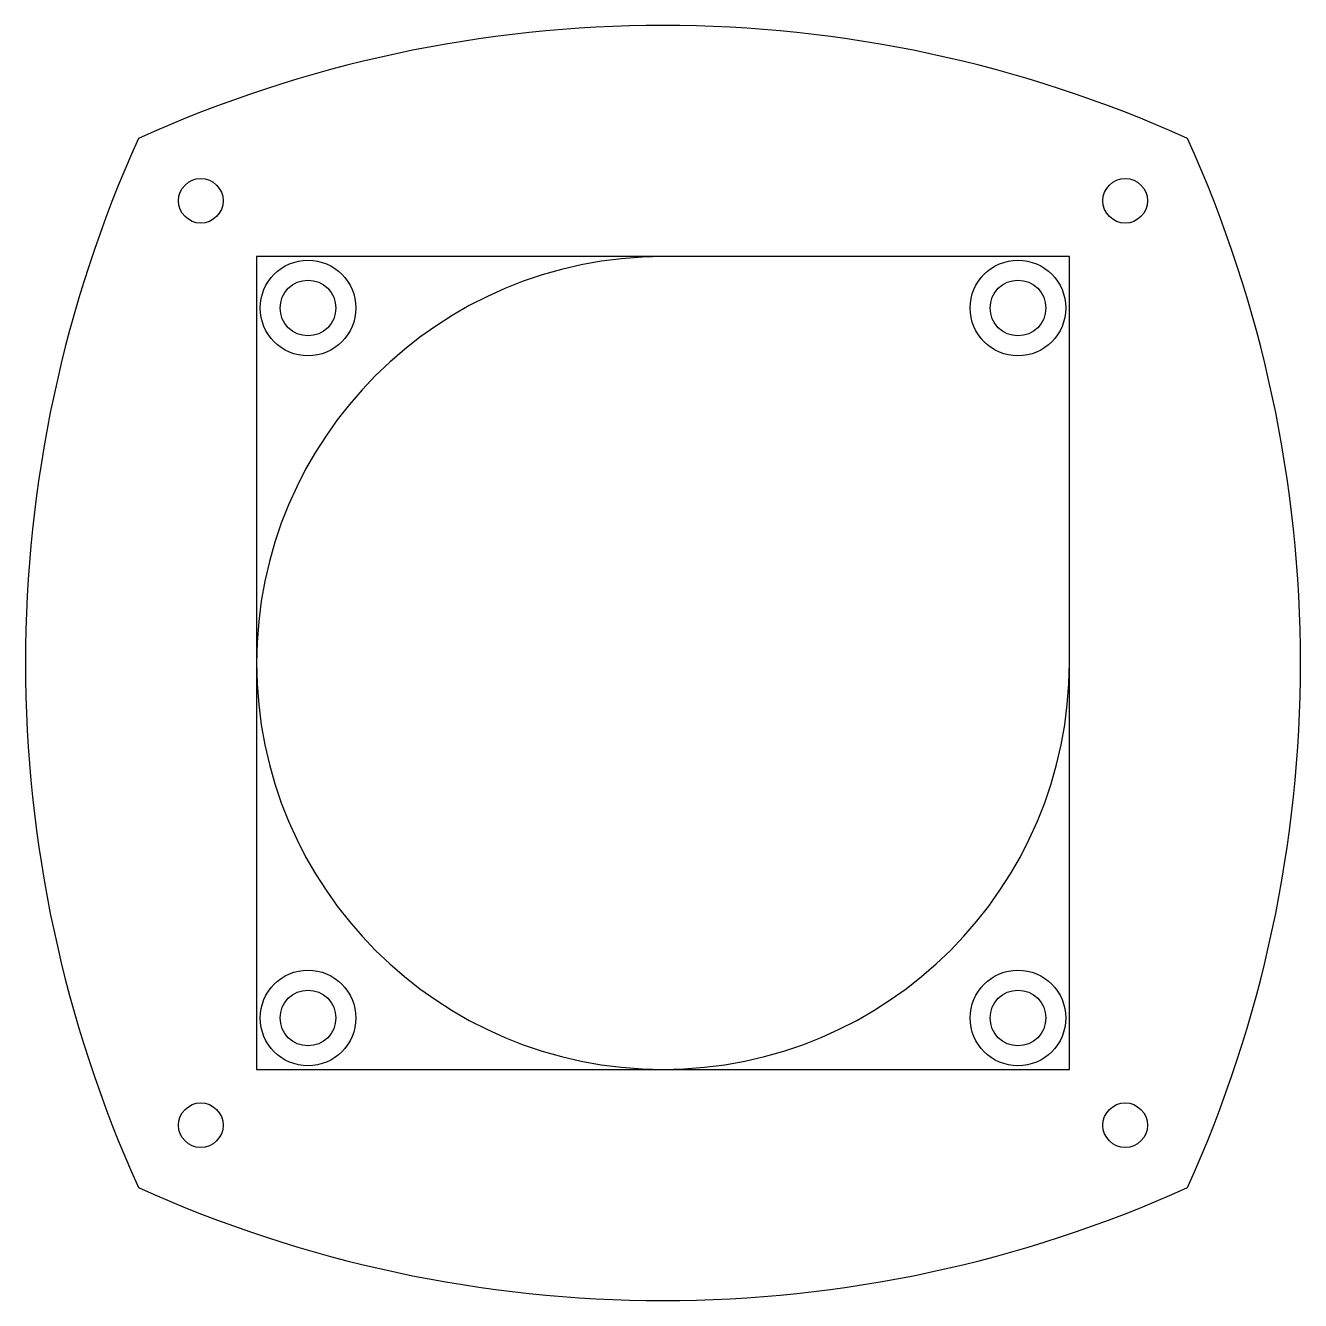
# Model space of a CAD drawing. Header units: millimetres. Extents: x -40 to 40, y -40 to 40.
import ezdxf

# ---------------------------------------------------------------- set-up
doc = ezdxf.new("R2010")
doc.units = ezdxf.units.MM

msp = doc.modelspace()

# ---------------------------------------------------------------- linework, layer by layer
at = {"color": 7, "linetype": 'Continuous', "lineweight": 25}
for p, q in [((25.5, 25.5), (-25.5, 25.5)), ((-25.5, 25.5), (-25.5, -25.5)), ((25.5, -25.5), (25.5, 25.5)), ((-25.5, -25.5), (25.5, -25.5))]:
    msp.add_line(p, q, dxfattribs=at)
for centre, radius in [((-29, 29), 1.4), ((29, 29), 1.4), ((-22.274, 22.274), 3), ((22.274, 22.274), 3), ((-22.274, 22.274), 1.75), ((22.274, 22.274), 1.75), ((-22.274, -22.274), 3), ((22.274, -22.274), 3), ((-22.274, -22.274), 1.75), ((22.274, -22.274), 1.75), ((-29, -29), 1.4), ((29, -29), 1.4)]:
    msp.add_circle(centre, radius, dxfattribs=at)
for centre, radius, start, end in [((0, -40), 80, 65.70481, 114.29519), ((40, 0), 80, 155.70481, 204.29519), ((-40, 0), 80, 335.70481, 24.29519), ((0, 0), 25.5, 90, 0), ((0, 40), 80, 245.70481, 294.29519)]:
    msp.add_arc(centre, radius, start, end, dxfattribs=at)

doc.saveas('drawing.dxf')
